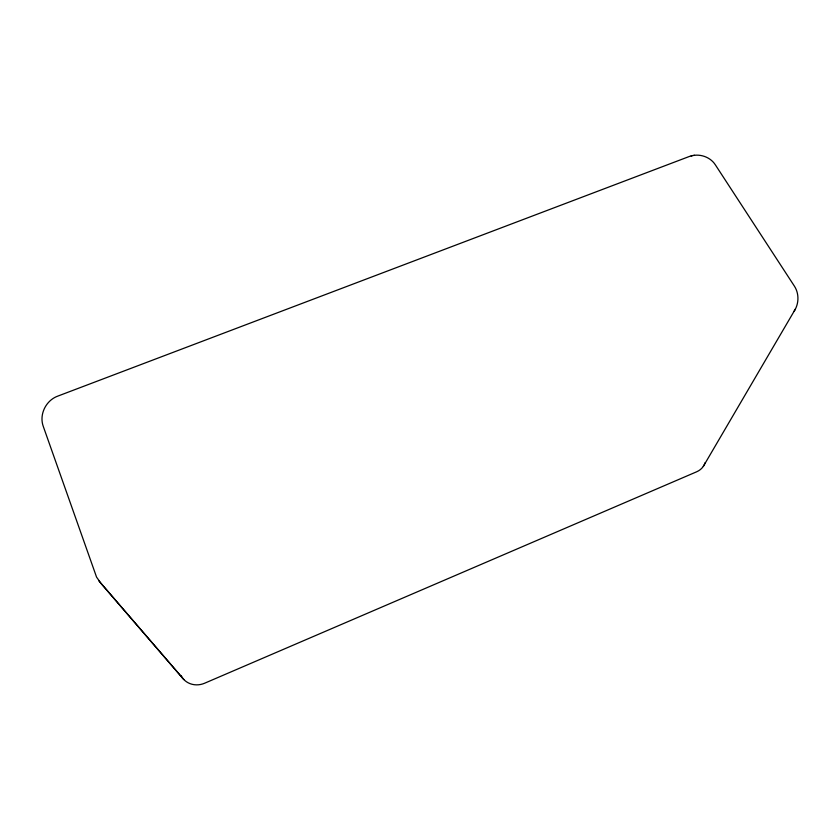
<?xml version="1.0" encoding="UTF-8"?>
<svg xmlns="http://www.w3.org/2000/svg" width="840" height="840" viewBox="0 0 840 840"><rect width="100%" height="100%" fill="white"/><g stroke="black" fill="none" stroke-linecap="round" stroke-linejoin="round"><path stroke-width="1.26" d="M794.062 311.336C799.071 303.87 799.292 293.57 794.325 286.02L715.428 164.945C709.926 156.282 698.208 152.891 688.769 156.691L58.128 395.987C46.032 400.134 38.829 414.53 43.344 426.605L96.558 577.101L100.916 583.275L183.866 679.591M703.311 466.389L795.385 309.068M691.163 155.946L692.275 155.726M693.577 155.495L694.501 155.316M98.868 580.871L182.301 677.754M181.01 675.717A19.793 18.364 -40.2 0 0 204.677 683.203L696.675 471.776A18.113 16.055 23.4 0 0 705.149 462.62"/></g></svg>
